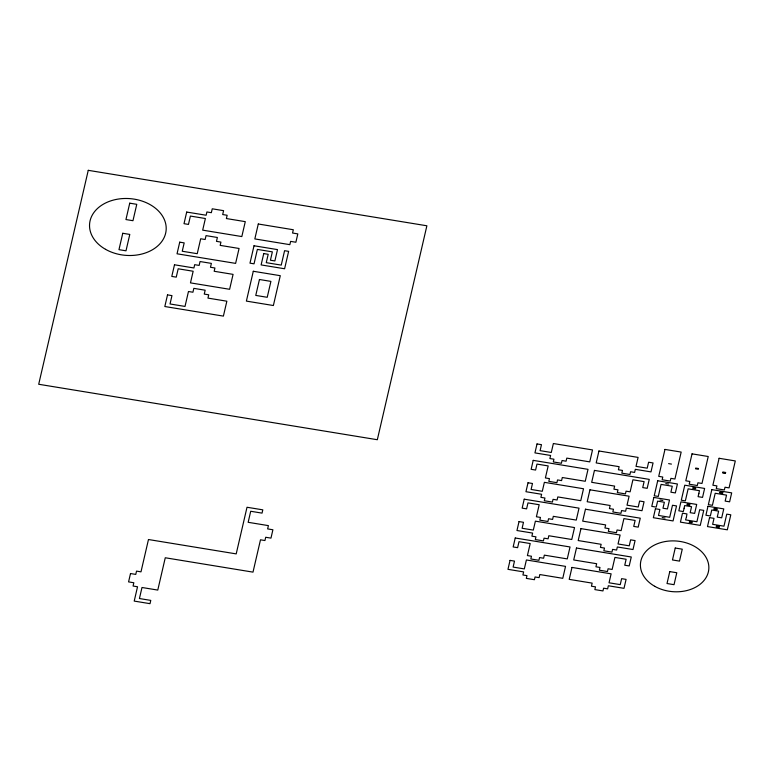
<?xml version="1.0" encoding="UTF-8"?>
<svg xmlns="http://www.w3.org/2000/svg" width="774" height="774" viewBox="0 0 774 774"><rect width="100%" height="100%" fill="white"/><g stroke="black" fill="none" stroke-linecap="round" stroke-linejoin="round"><path stroke-width="1.16" d="M684.052 508.257L684.68 505.577L691.559 506.699L690.176 512.669L694.636 513.404L696.706 504.445L680.917 501.862L678.837 510.811L683.297 511.546L684.139 508.305M698.709 493.976L698.09 496.666L702.54 497.392L704.621 488.442L684.777 485.192L681.294 500.207L685.348 500.875L688.134 488.839L699.473 490.697L698.854 493.377M698.835 493.377L698.68 493.967M722.848 471.995L725.702 472.469M668.61 463.626L671.455 464.09M695.671 468.057L698.525 468.522M722.742 472.488L725.586 472.953M722.635 472.914L725.49 473.378M695.497 468.802L698.351 469.267M692.933 487.61L695.778 488.075M720.014 491.974L722.858 492.438M665.766 483.595L668.62 484.06M719.897 492.458L722.752 492.932M692.759 488.355L695.603 488.82M719.801 492.893L722.645 493.357M714.209 508.402L717.063 508.866M687.128 504.038L689.973 504.503M659.961 500.023L662.815 500.497M714.092 508.895L716.947 509.36M686.954 504.783L689.808 505.258M713.996 509.321L716.85 509.785M716.453 525.943L719.298 526.407M689.373 521.579L692.217 522.044M662.205 517.564L665.059 518.029M716.337 526.426L719.191 526.891M689.199 522.324L692.043 522.789M716.24 526.862L719.085 527.326M686.47 516.829L686.944 513.926L682.494 513.191L680.423 522.14L700.257 525.391L703.74 510.376L699.686 509.718L696.9 521.744L685.561 519.886L686.461 516.916M88.255 170.328L38.7 384.262L377.325 439.729L426.88 225.785L88.255 170.328M122.766 233.274L118.973 249.663L125.998 250.805L129.79 234.425L122.766 233.274M129.742 203.175L125.949 219.555L132.964 220.706L136.766 204.326L129.742 203.175M167.513 294.884L164.823 306.523L223.396 316.111L226.859 301.202L207.954 298.106L208.719 294.817L204.268 294.091L205.158 290.211L193.819 288.354L192.929 292.233L188.469 291.508L185.015 306.427L170.028 303.969L171.963 295.62L167.513 294.884M174.489 264.785L171.789 276.415L176.249 277.15L178.184 268.791L193.161 271.248L190.472 282.878L229.617 289.292L233.071 274.373L214.175 271.277L214.93 267.998L210.48 267.272L211.379 263.392L200.04 261.535L199.141 265.414L194.68 264.679L193.926 267.968L174.489 264.785M179.732 242.156L177.033 253.795L235.615 263.383L239.069 248.473L220.174 245.377L220.929 242.098L216.478 241.362L217.378 237.483L206.039 235.625L205.139 239.505L200.689 238.779L197.235 253.698L182.248 251.24L184.183 242.891L179.732 242.156M186.698 212.057L184.009 223.686L188.459 224.421L190.394 216.062L205.381 218.52L202.682 230.149L241.827 236.563L245.281 221.645L226.385 218.549L227.15 215.269L222.689 214.543L223.589 210.663L212.25 208.806L211.35 212.686L206.9 211.96L206.136 215.24L186.698 212.057M130.506 573.544L128.571 581.893L133.834 582.754L133.08 586.034L137.53 586.769L134.212 601.088L150.011 603.672L150.766 600.392L139.426 598.534L141.99 587.495L157.78 590.078L165.268 557.764L253.001 572.131L260.49 539.807L264.94 540.542L265.705 537.262L270.968 538.124L272.903 529.764L267.64 528.903L268.394 525.623L248.154 522.305L250.708 511.266L262.047 513.123L262.802 509.843L247.012 507.26L236.205 553.894L148.473 539.526L140.984 571.851L136.534 571.115L135.769 574.405L130.506 573.544M258.284 224.005L254.83 238.924L289.853 244.661L290.618 241.382L295.881 242.243L297.816 233.893L292.553 233.032L293.317 229.743L258.284 224.005M254.017 245.764L249.983 263.16L254.036 263.828L257.374 249.412L272.361 251.86L270.426 260.219L274.876 260.944L277.508 249.605L254.017 245.764M253.292 271.268L246.384 301.105L273.377 305.527L280.285 275.689L253.292 271.268M263.741 253.582L261.119 264.921L284.6 268.762L288.634 251.357L284.58 250.699L281.243 265.114L266.256 262.667L268.191 254.307L263.741 253.582M259.445 279.501L255.759 295.416L267.224 297.293L270.91 281.388L259.445 279.501M510.047 560.386L507.967 569.335L523.63 571.899L522.914 574.985L526.968 575.643L526.33 578.381L534.428 579.707L535.066 576.969L539.11 577.636L539.826 574.55L562.775 578.313L565.533 566.375L526.397 559.97L524.317 568.919L513.114 567.081L514.497 561.111L510.047 560.386M515.232 537.998L513.162 546.947L517.613 547.673L518.996 541.703L530.2 543.541L527.413 555.577L531.457 556.235L530.829 558.973L538.927 560.299L539.555 557.561L543.609 558.228L544.325 555.142L567.265 558.905L570.032 546.966L515.232 537.998M519.035 521.57L516.964 530.519L532.618 533.083L531.902 536.169L535.956 536.837L535.318 539.565L543.416 540.891L544.054 538.162L548.098 538.82L548.814 535.743L571.763 539.497L574.531 527.568L535.385 521.154L533.315 530.103L522.111 528.265L523.485 522.305L519.035 521.57M524.221 499.182L522.15 508.131L526.601 508.857L527.984 502.897L539.188 504.725L536.401 516.761L540.455 517.429L539.817 520.157L547.915 521.482L548.553 518.754L552.597 519.412L553.313 516.335L576.262 520.089L579.02 508.16L524.221 499.182M528.023 482.763L525.952 491.713L541.606 494.276L540.9 497.353L544.944 498.021L544.316 500.749L552.413 502.084L553.042 499.346L557.096 500.004L557.812 496.927L580.752 500.681L583.519 488.752L544.374 482.337L542.303 491.287L531.099 489.458L532.483 483.489L528.023 482.763M533.209 460.366L531.138 469.315L535.598 470.05L536.972 464.081L548.176 465.919L545.389 477.945L549.443 478.613L548.805 481.351L556.903 482.676L557.541 479.938L561.585 480.606L562.301 477.519L585.25 481.273L588.017 469.344L533.209 460.366M537.021 443.947L534.94 452.896L550.604 455.46L549.888 458.547L553.932 459.205L553.304 461.943L561.402 463.268L562.04 460.53L566.084 461.198L566.8 458.111L589.749 461.875L592.507 449.936L553.362 443.531L551.291 452.48L540.088 450.642L541.471 444.673L537.021 443.947M571.976 567.429L569.209 579.368L592.158 583.122L591.442 586.208L595.496 586.866L594.858 589.604L602.956 590.93L603.594 588.192L607.638 588.859L608.354 585.773L624.008 588.337L626.089 579.387L621.628 578.662L620.245 584.631L609.041 582.793L611.121 573.844L571.976 567.429M576.475 548.021L573.708 559.96L596.657 563.714L595.941 566.8L599.985 567.458L599.357 570.196L607.455 571.522L608.083 568.784L612.137 569.451L614.924 557.415L626.127 559.254L624.744 565.223L629.194 565.949L631.274 556.999L576.475 548.021M580.964 528.623L578.207 540.552L601.146 544.306L600.431 547.392L604.484 548.06L603.846 550.788L611.953 552.114L612.582 549.385L616.636 550.043L617.342 546.966L633.006 549.53L635.077 540.581L630.626 539.846L629.243 545.815L618.039 543.977L620.109 535.028L580.964 528.623M585.463 509.215L582.696 521.144L605.645 524.907L604.929 527.984L608.983 528.652L608.345 531.38L616.443 532.706L617.081 529.977L621.125 530.635L623.912 518.609L635.115 520.438L633.732 526.407L638.192 527.133L640.262 518.183L585.463 509.215M589.962 489.807L587.195 501.736L610.144 505.499L609.428 508.576L613.472 509.244L612.844 511.982L620.942 513.307L621.57 510.569L625.624 511.237L626.34 508.15L641.994 510.714L644.065 501.765L639.614 501.03L638.231 506.999L627.027 505.17L629.098 496.211L589.962 489.807M594.451 470.399L591.684 482.328L614.633 486.091L613.917 489.168L617.971 489.836L617.333 492.574L625.44 493.899L626.069 491.161L630.123 491.829L632.909 479.793L644.113 481.631L642.73 487.591L647.18 488.326L649.251 479.377L594.451 470.399M598.95 450.99L596.183 462.929L619.132 466.683L618.416 469.77L622.47 470.428L621.832 473.166L629.93 474.491L630.568 471.753L634.612 472.421L635.328 469.334L650.982 471.898L653.062 462.949L648.602 462.223L647.219 468.183L636.015 466.354L638.095 457.405L598.95 450.99M653.846 497.43L651.776 506.38L656.226 507.105L657.61 501.146L664.363 502.249L662.979 508.218L667.43 508.944L669.51 499.994L653.846 497.43M657.707 480.76L654.233 495.776L658.277 496.434L661.064 484.408L672.267 486.236L670.894 492.206L675.344 492.932L677.414 483.982L657.707 480.76M664.972 449.423L658.722 476.368L662.776 477.036L662.147 479.764L670.245 481.089L670.874 478.361L674.928 479.019L681.168 452.074L664.972 449.423M655.423 508.76L653.353 517.709L673.061 520.941L676.534 505.925L672.49 505.258L669.704 517.293L658.5 515.455L659.883 509.495L655.423 508.76M692.033 453.854L685.793 480.799L689.847 481.467L689.208 484.195L697.306 485.521L697.945 482.792L701.989 483.45L708.229 456.505L692.033 453.854M669.781 571.599L667.014 583.528L674.038 584.68L676.795 572.741L669.781 571.599M675.238 548.031L672.471 559.96L679.495 561.111L682.262 549.172L675.238 548.031M707.978 506.293L705.907 515.242L710.358 515.977L711.741 510.008L718.63 511.14L717.246 517.1L721.697 517.835L723.777 508.886L707.978 506.293M711.838 489.623L708.365 504.638L712.409 505.306L715.205 493.27L726.534 495.128L725.161 501.097L729.611 501.823L731.682 492.874L711.838 489.623M719.104 458.285L712.864 485.23L716.908 485.898L716.279 488.636L724.377 489.961L725.006 487.223L729.06 487.891L735.3 460.936L719.104 458.285M709.555 517.632L707.484 526.581L727.328 529.822L730.801 514.807L726.757 514.149L723.971 526.185L712.631 524.327L714.015 518.357L709.555 517.632M105.554 249.334A38.4 28.444 4.7 0 0 166.023 231.174A38.4 28.444 4.7 0 0 112.027 200.466A38.4 28.444 4.7 0 0 105.554 249.334M654.717 586.295A34.288 25.397 4.7 0 0 708.703 570.09A34.288 25.397 4.7 0 0 660.493 542.661A34.288 25.397 4.7 0 0 654.717 586.295"/></g></svg>
